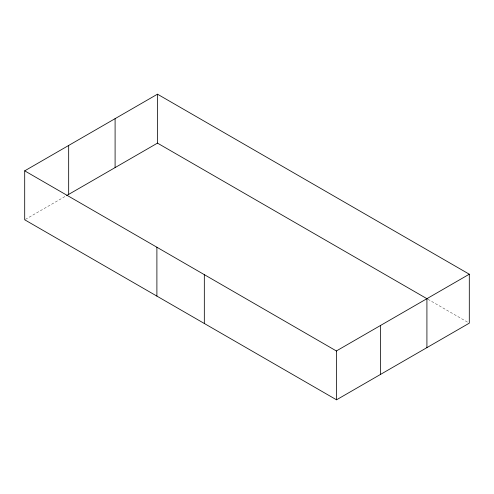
<?xml version="1.0" encoding="UTF-8"?>
<svg xmlns="http://www.w3.org/2000/svg" width="494" height="494" viewBox="0 0 494 494"><rect width="100%" height="100%" fill="white"/><g stroke="black" fill="none" stroke-linecap="round" stroke-linejoin="round"><path stroke-width="0.37" stroke-dasharray="2.47 1.85" d="M25.367 219.398L66.011 195.933M427.903 299.253L467.966 322.384"/><path stroke-width="0.74" d="M24.7 170.844L157.475 94.187L469.3 274.213L469.3 323.156L336.525 399.813L24.7 219.787L24.7 170.844L336.525 351.049M66.671 195.55L157.475 143.124L427.236 298.87M469.3 274.213L336.525 350.876L336.525 399.813M426.915 298.685L426.915 347.628M380.497 325.484L380.497 374.427M204.325 274.423L204.325 323.49M157.475 94.187L157.475 143.124M156.894 247.167L156.894 296.11M115.096 118.659L115.096 167.596M68.672 145.458L68.672 194.395"/></g></svg>
